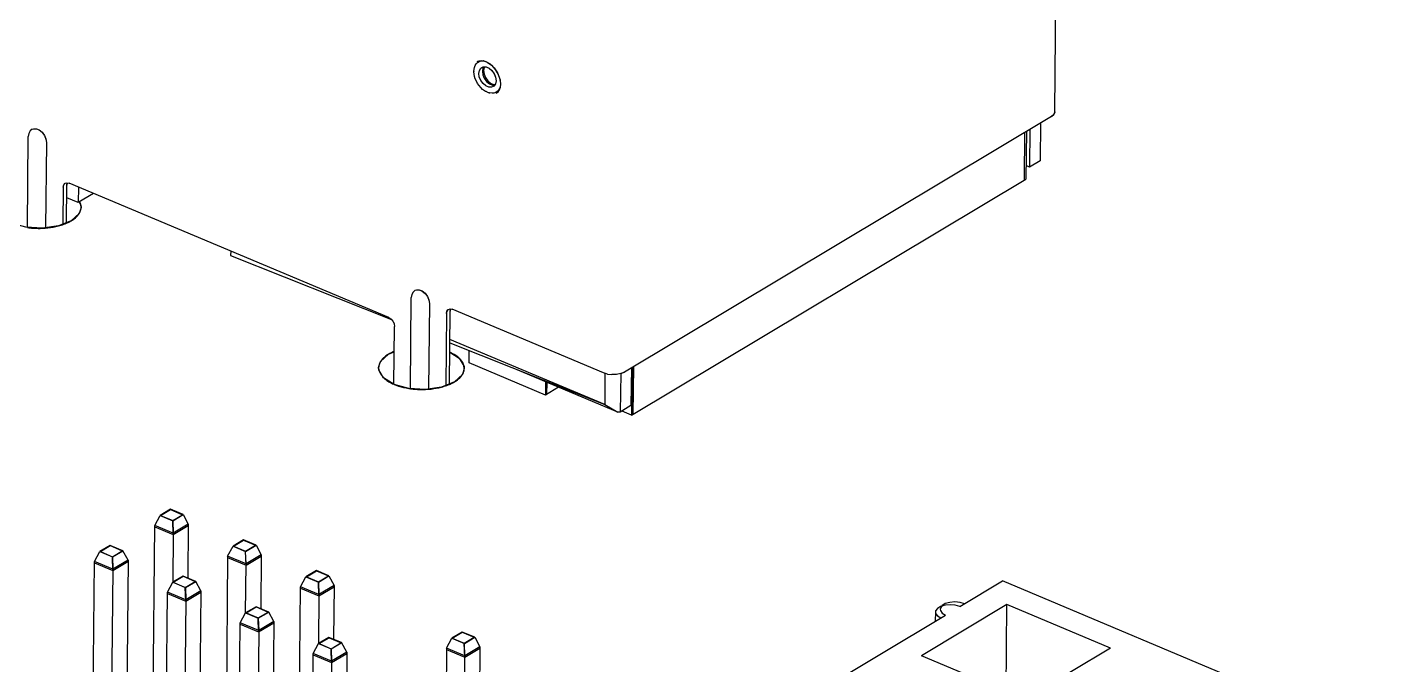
# Model space of a CAD drawing. Header units: millimetres. Extents: x 0 to 841, y 0 to 594.
# Drawn here: x 540.91 to 559.33, y 222.89 to 231.44 of the extents above; entities that cross this region are included whole.
import ezdxf

# ---------------------------------------------------------------- set-up
doc = ezdxf.new("R2010")
doc.units = ezdxf.units.MM
doc.header["$LTSCALE"] = 46.255
doc.layers.add('ASSEM_MEM', color=7, linetype='CONTINUOUS')

msp = doc.modelspace()

# ---------------------------------------------------------------- linework, layer by layer
at = {"layer": 'ASSEM_MEM', "color": 7, "linetype": 'CONTINUOUS'}
for p, q in [((554.706, 230.311), (554.818, 242.326)), ((546.951, 230.985), (546.977, 230.995)), ((546.951, 230.985), (546.962, 230.99)), ((546.957, 230.97), (546.978, 230.983)), ((546.962, 230.99), (547.013, 230.998)), ((546.977, 230.995), (547.03, 230.996)), ((547.013, 230.998), (547.068, 230.985)), ((547.026, 230.993), (547.047, 230.992)), ((547.03, 230.996), (547.087, 230.976)), ((546.908, 230.852), (546.908, 230.844)), ((546.981, 230.865), (547.001, 230.896)), ((547.001, 230.896), (547.012, 230.905)), ((547.001, 230.897), (547.012, 230.905)), ((547.012, 230.905), (547.032, 230.913)), ((547.012, 230.905), (547.033, 230.913)), ((547.028, 230.894), (547.021, 230.853)), ((547.041, 230.913), (547.028, 230.894)), ((547.032, 230.913), (547.07, 230.912)), ((547.033, 230.913), (547.071, 230.912)), ((547.045, 230.904), (547.037, 230.863)), ((547.037, 230.863), (547.044, 230.815)), ((547.05, 230.912), (547.045, 230.904)), ((547.07, 230.912), (547.111, 230.895)), ((547.071, 230.912), (547.111, 230.895)), ((547.111, 230.895), (547.148, 230.864)), ((547.111, 230.895), (547.149, 230.863)), ((547.148, 230.864), (547.179, 230.821)), ((547.179, 230.822), (547.198, 230.774)), ((547.179, 230.821), (547.198, 230.774)), ((547.156, 230.668), (547.185, 230.668)), ((547.177, 230.655), (547.166, 230.647)), ((547.177, 230.655), (547.166, 230.647)), ((547.171, 230.678), (547.192, 230.677)), ((547.197, 230.685), (547.177, 230.655)), ((547.198, 230.687), (547.179, 230.658)), ((547.205, 230.727), (547.197, 230.685)), ((547.198, 230.774), (547.205, 230.727)), ((547.252, 230.621), (547.238, 230.6)), ((547.256, 230.631), (547.252, 230.621)), ((547.114, 230.564), (547.123, 230.562)), ((547.201, 230.569), (547.176, 230.561)), ((554.661, 230.248), (548.927, 226.819)), ((554.692, 230.275), (554.661, 230.248)), ((554.661, 230.248), (554.692, 230.275)), ((554.706, 230.306), (554.692, 230.275)), ((554.692, 230.275), (554.703, 230.298)), ((554.706, 230.306), (554.706, 230.311)), ((554.706, 230.311), (554.706, 230.306)), ((540.976, 230.075), (540.996, 230.083)), ((554.372, 230.076), (554.367, 229.568)), ((554.515, 230.162), (554.511, 229.654)), ((540.914, 228.759), (540.926, 229.979)), ((541.168, 229.898), (541.158, 228.753)), ((554.299, 229.396), (554.305, 230.036)), ((554.324, 230.047), (554.318, 229.408)), ((554.367, 229.568), (554.32, 229.588)), ((554.511, 229.654), (554.367, 229.568)), ((541.421, 229.352), (541.443, 229.359)), ((541.421, 229.352), (541.444, 229.359)), ((541.438, 228.821), (541.443, 229.327)), ((541.443, 229.359), (541.473, 229.353)), ((541.449, 229.358), (541.443, 229.327)), ((541.444, 229.359), (541.473, 229.353)), ((545.766, 227.548), (541.473, 229.353)), ((549.024, 226.241), (554.318, 229.408)), ((541.395, 229.299), (541.39, 228.802)), ((541.596, 229.091), (541.441, 229.156)), ((541.598, 229.3), (541.596, 229.091)), ((541.802, 229.214), (541.596, 229.091)), ((543.643, 228.441), (543.642, 228.383)), ((543.642, 228.383), (545.802, 227.522)), ((546.117, 227.915), (546.137, 227.923)), ((546.056, 226.597), (546.067, 227.819)), ((546.31, 227.737), (546.299, 226.591)), ((546.566, 227.659), (546.589, 227.665)), ((546.566, 227.659), (546.589, 227.665)), ((546.594, 227.664), (546.588, 227.634)), ((546.589, 227.665), (546.618, 227.66)), ((546.589, 227.665), (546.618, 227.66)), ((545.766, 227.548), (545.795, 227.53)), ((545.795, 227.53), (545.82, 227.5)), ((545.82, 227.5), (545.837, 227.465)), ((546.54, 227.605), (546.532, 226.64)), ((546.579, 226.659), (546.588, 227.634)), ((548.646, 226.808), (546.618, 227.66)), ((545.835, 226.653), (545.842, 227.429)), ((545.837, 227.465), (545.842, 227.429)), ((546.584, 227.21), (548.663, 226.382)), ((548.663, 226.382), (546.585, 227.255)), ((546.845, 226.94), (546.846, 227.106)), ((547.868, 226.51), (546.845, 226.94)), ((548.838, 226.281), (547.489, 226.847)), ((548.699, 226.791), (548.646, 226.808)), ((548.667, 226.801), (548.663, 226.382)), ((548.699, 226.791), (548.76, 226.784)), ((548.823, 226.787), (548.76, 226.784)), ((548.881, 226.799), (548.823, 226.787)), ((548.878, 226.798), (548.873, 226.282)), ((548.927, 226.819), (548.88, 226.799)), ((548.881, 226.799), (548.927, 226.819)), ((549.021, 226.875), (549.016, 226.368)), ((549.03, 226.881), (549.024, 226.241)), ((549.049, 226.892), (549.043, 226.253)), ((545.835, 226.654), (545.837, 226.653)), ((546.035, 226.598), (546.056, 226.595)), ((547.87, 226.687), (547.868, 226.51)), ((548.043, 226.615), (547.868, 226.51)), ((547.887, 226.521), (547.889, 226.679)), ((548.663, 226.382), (548.838, 226.281)), ((548.873, 226.282), (548.838, 226.281)), ((549.016, 226.368), (548.873, 226.282)), ((549.024, 226.241), (548.896, 226.295)), ((542.835, 224.977), (542.695, 224.893)), ((542.702, 224.893), (542.836, 224.973)), ((543.004, 224.906), (542.835, 224.977)), ((542.836, 224.973), (542.997, 224.905)), ((542.864, 224.822), (543.004, 224.906)), ((542.864, 224.825), (542.997, 224.905)), ((542.999, 224.903), (542.997, 224.905)), ((543.004, 224.906), (543.074, 224.779)), ((542.6, 222.249), (542.623, 224.76)), ((542.623, 224.76), (542.695, 224.893)), ((542.87, 224.657), (542.623, 224.76)), ((542.623, 224.743), (542.87, 224.639)), ((542.695, 224.893), (542.864, 224.822)), ((542.702, 224.893), (542.864, 224.825)), ((542.87, 224.639), (542.864, 224.825)), ((542.864, 224.822), (542.87, 224.657)), ((543.074, 224.779), (542.87, 224.657)), ((542.87, 224.639), (543.073, 224.761)), ((543.074, 224.779), (543.067, 224.055)), ((542.87, 224.657), (542.864, 223.998)), ((543.814, 224.566), (543.674, 224.482)), ((543.681, 224.482), (543.814, 224.562)), ((543.983, 224.494), (543.814, 224.566)), ((543.814, 224.562), (543.976, 224.494)), ((541.814, 224.276), (541.886, 224.409)), ((542.026, 224.493), (541.886, 224.409)), ((541.886, 224.409), (542.055, 224.338)), ((541.893, 224.41), (542.026, 224.49)), ((541.893, 224.41), (542.055, 224.341)), ((542.195, 224.422), (542.026, 224.493)), ((542.026, 224.49), (542.188, 224.422)), ((542.055, 224.341), (542.188, 224.422)), ((542.055, 224.338), (542.195, 224.422)), ((542.19, 224.419), (542.188, 224.422)), ((542.265, 224.295), (542.195, 224.422)), ((543.602, 224.349), (543.579, 221.838)), ((543.602, 224.349), (543.674, 224.482)), ((543.849, 224.245), (543.602, 224.349)), ((543.674, 224.482), (543.843, 224.41)), ((543.681, 224.482), (543.843, 224.414)), ((543.843, 224.414), (543.976, 224.494)), ((543.843, 224.41), (543.983, 224.494)), ((543.849, 224.228), (543.843, 224.414)), ((543.849, 224.245), (543.843, 224.41)), ((544.053, 224.367), (543.849, 224.245)), ((543.849, 224.228), (544.052, 224.35)), ((543.978, 224.491), (543.976, 224.494)), ((543.983, 224.494), (544.053, 224.367)), ((544.053, 224.367), (544.046, 223.644)), ((541.791, 221.765), (541.814, 224.276)), ((542.061, 224.173), (541.814, 224.276)), ((541.814, 224.259), (542.061, 224.155)), ((542.061, 224.173), (542.037, 221.662)), ((542.061, 224.155), (542.055, 224.341)), ((542.055, 224.338), (542.061, 224.173)), ((542.265, 224.295), (542.061, 224.173)), ((542.061, 224.155), (542.264, 224.277)), ((542.265, 224.295), (542.241, 221.784)), ((543.602, 224.332), (543.849, 224.228)), ((543.843, 223.586), (543.849, 224.245)), ((542.793, 223.865), (542.865, 223.998)), ((543.005, 224.082), (542.865, 223.998)), ((542.865, 223.998), (543.034, 223.927)), ((542.872, 223.998), (543.005, 224.078)), ((542.872, 223.998), (543.033, 223.93)), ((543.174, 224.01), (543.005, 224.082)), ((543.005, 224.078), (543.167, 224.01)), ((543.033, 223.93), (543.167, 224.01)), ((543.034, 223.927), (543.174, 224.01)), ((543.169, 224.007), (543.167, 224.01)), ((543.243, 223.883), (543.174, 224.01)), ((544.581, 223.938), (544.653, 224.07)), ((544.793, 224.154), (544.653, 224.07)), ((544.653, 224.07), (544.822, 223.999)), ((544.66, 224.071), (544.793, 224.151)), ((544.66, 224.071), (544.821, 224.003)), ((544.962, 224.083), (544.793, 224.154)), ((544.793, 224.151), (544.955, 224.083)), ((544.821, 224.003), (544.955, 224.083)), ((544.827, 223.817), (544.821, 224.003)), ((544.822, 223.999), (544.962, 224.083)), ((544.822, 223.999), (544.828, 223.834)), ((544.957, 224.08), (544.955, 224.083)), ((544.962, 224.083), (545.031, 223.956)), ((553.43, 223.673), (554.003, 224.016)), ((573.889, 215.658), (554.003, 224.016)), ((542.77, 221.354), (542.793, 223.865)), ((543.04, 223.761), (542.793, 223.865)), ((542.793, 223.848), (543.039, 223.744)), ((543.039, 223.744), (543.033, 223.93)), ((543.034, 223.927), (543.04, 223.761)), ((543.039, 223.744), (543.243, 223.866)), ((543.243, 223.883), (543.04, 223.761)), ((543.243, 223.883), (543.22, 221.372)), ((544.558, 221.472), (544.581, 223.938)), ((544.828, 223.834), (544.581, 223.938)), ((544.581, 223.92), (544.827, 223.817)), ((544.828, 223.834), (544.821, 223.175)), ((544.827, 223.817), (545.031, 223.939)), ((545.031, 223.956), (544.828, 223.834)), ((545.031, 223.956), (545.025, 223.233)), ((543.04, 223.761), (543.016, 221.25)), ((543.984, 223.67), (543.843, 223.586)), ((543.85, 223.587), (543.984, 223.667)), ((544.153, 223.599), (543.984, 223.67)), ((543.984, 223.667), (544.146, 223.599)), ((554.063, 223.699), (552.916, 223.013)), ((553.105, 223.615), (553.102, 223.599)), ((553.233, 223.691), (553.173, 223.674)), ((553.434, 223.729), (553.365, 223.735)), ((553.493, 223.711), (553.434, 223.729)), ((554.052, 222.536), (554.063, 223.699)), ((555.451, 223.116), (554.063, 223.699)), ((543.753, 221.465), (543.772, 223.454)), ((543.772, 223.454), (543.843, 223.586)), ((544.019, 223.35), (543.772, 223.454)), ((543.772, 223.436), (544.018, 223.333)), ((543.843, 223.586), (544.013, 223.515)), ((543.85, 223.587), (544.012, 223.519)), ((544.012, 223.519), (544.146, 223.599)), ((544.018, 223.333), (544.012, 223.519)), ((544.013, 223.515), (544.153, 223.599)), ((544.013, 223.515), (544.019, 223.35)), ((544.018, 223.333), (544.222, 223.455)), ((544.222, 223.472), (544.019, 223.35)), ((544.148, 223.596), (544.146, 223.599)), ((544.222, 223.472), (544.153, 223.599)), ((544.222, 223.472), (544.205, 221.621)), ((550.945, 222.187), (553.238, 223.559)), ((553.102, 223.599), (553.101, 223.477)), ((544.019, 223.35), (544.002, 221.614)), ((544.962, 223.259), (544.822, 223.175)), ((544.829, 223.175), (544.963, 223.255)), ((545.132, 223.188), (544.962, 223.259)), ((544.963, 223.255), (545.125, 223.187)), ((546.539, 223.115), (546.61, 223.247)), ((546.75, 223.331), (546.61, 223.247)), ((546.61, 223.247), (546.78, 223.176)), ((546.617, 223.248), (546.751, 223.328)), ((546.617, 223.248), (546.779, 223.18)), ((546.92, 223.26), (546.75, 223.331)), ((546.751, 223.328), (546.913, 223.26)), ((546.779, 223.18), (546.913, 223.26)), ((546.78, 223.176), (546.92, 223.26)), ((546.914, 223.257), (546.913, 223.26)), ((546.92, 223.26), (546.989, 223.133)), ((544.751, 223.042), (544.822, 223.175)), ((544.822, 223.175), (544.992, 223.104)), ((544.829, 223.175), (544.991, 223.107)), ((544.991, 223.107), (545.125, 223.187)), ((544.997, 222.921), (544.991, 223.107)), ((544.992, 223.104), (545.132, 223.188)), ((544.992, 223.104), (544.997, 222.939)), ((545.201, 223.06), (544.997, 222.939)), ((545.126, 223.185), (545.125, 223.187)), ((545.201, 223.06), (545.132, 223.188)), ((545.201, 223.06), (545.183, 221.145)), ((546.539, 223.115), (546.516, 220.649)), ((546.785, 223.011), (546.539, 223.115)), ((546.539, 223.097), (546.785, 222.994)), ((546.785, 222.994), (546.779, 223.18)), ((546.785, 223.011), (546.78, 223.176)), ((546.989, 223.133), (546.785, 223.011)), ((546.785, 222.994), (546.989, 223.116)), ((546.989, 223.133), (546.966, 220.622)), ((555.451, 223.116), (554.304, 222.43)), ((544.735, 221.398), (544.751, 223.042)), ((544.997, 222.939), (544.751, 223.042)), ((544.751, 223.025), (544.997, 222.921)), ((544.997, 222.939), (544.982, 221.294)), ((544.997, 222.921), (545.201, 223.043)), ((546.762, 220.546), (546.785, 223.011)), ((554.304, 222.43), (552.916, 223.013))]:
    msp.add_line(p, q, dxfattribs=at)
for points in [[(546.978, 230.983), (546.993, 230.988), (547.009, 230.992), (547.026, 230.993)], [(547.068, 230.985), (547.126, 230.951), (547.179, 230.899), (547.223, 230.834), (547.252, 230.762)], [(547.087, 230.976), (547.144, 230.936), (547.194, 230.879), (547.234, 230.811), (547.258, 230.739), (547.264, 230.671), (547.253, 230.612), (547.225, 230.568), (547.208, 230.556)], [(546.908, 230.852), (546.91, 230.88), (546.916, 230.906), (546.925, 230.93)], [(546.926, 230.754), (546.917, 230.785), (546.911, 230.815), (546.908, 230.844)], [(546.925, 230.93), (546.94, 230.952), (546.957, 230.97)], [(546.973, 230.825), (546.981, 230.866), (547.001, 230.897)], [(546.999, 230.73), (546.98, 230.777), (546.973, 230.825)], [(547.021, 230.853), (547.028, 230.807), (547.047, 230.759), (547.078, 230.717), (547.116, 230.685), (547.156, 230.668)], [(547.044, 230.815), (547.064, 230.768), (547.094, 230.726), (547.131, 230.695), (547.171, 230.678)], [(546.977, 230.661), (546.958, 230.689), (546.941, 230.72), (546.926, 230.754)], [(547.052, 230.592), (547.025, 230.611), (547, 230.634), (546.977, 230.661)], [(547.166, 230.647), (547.146, 230.639), (547.108, 230.64), (547.068, 230.657), (547.03, 230.688), (546.999, 230.73), (546.98, 230.778)], [(547.166, 230.647), (547.145, 230.639), (547.107, 230.64), (547.067, 230.657), (547.03, 230.689)], [(547.252, 230.762), (547.264, 230.692), (547.258, 230.63), (547.235, 230.58), (547.208, 230.556)], [(547.064, 230.584), (547.06, 230.587), (547.056, 230.589), (547.052, 230.592)], [(547.087, 230.572), (547.079, 230.576), (547.072, 230.58), (547.064, 230.584)], [(547.114, 230.564), (547.105, 230.566), (547.096, 230.569), (547.087, 230.572)], [(547.176, 230.561), (547.151, 230.559), (547.123, 230.562)], [(547.238, 230.6), (547.221, 230.582), (547.201, 230.569)], [(540.976, 230.075), (540.95, 230.053), (540.932, 230.02), (540.926, 229.979)], [(540.996, 230.083), (541.034, 230.083), (541.074, 230.066), (541.112, 230.034), (541.143, 229.992), (541.162, 229.944), (541.168, 229.898)], [(541.034, 230.083), (541.074, 230.066), (541.111, 230.035), (541.142, 229.994), (541.162, 229.946), (541.168, 229.898)], [(541.395, 229.299), (541.401, 229.329), (541.418, 229.35), (541.421, 229.352)], [(541.395, 229.299), (541.401, 229.329), (541.418, 229.35)], [(541.443, 229.327), (541.449, 229.357), (541.449, 229.358)], [(541.635, 229.028), (541.61, 228.946), (541.503, 228.848)], [(541.608, 229.098), (541.633, 229.057), (541.635, 229.028)], [(541.61, 228.946), (541.617, 228.958), (541.623, 228.972), (541.628, 228.986), (541.632, 229), (541.634, 229.014), (541.635, 229.028)], [(541.635, 229.028), (541.635, 229.04), (541.633, 229.053), (541.631, 229.065), (541.627, 229.078), (541.623, 229.09), (541.616, 229.103)], [(541.115, 228.747), (540.891, 228.76), (540.694, 228.815)], [(541.503, 228.848), (541.33, 228.778), (541.115, 228.747)], [(541.115, 228.747), (541.151, 228.749), (541.188, 228.753), (541.225, 228.757), (541.259, 228.763), (541.295, 228.77), (541.33, 228.778)], [(541.33, 228.778), (541.347, 228.783), (541.366, 228.788), (541.385, 228.794), (541.403, 228.801), (541.42, 228.807), (541.438, 228.815)], [(541.438, 228.815), (541.449, 228.819), (541.46, 228.825), (541.472, 228.83), (541.483, 228.836), (541.493, 228.842), (541.504, 228.848)], [(541.504, 228.848), (541.506, 228.849), (541.51, 228.852), (541.514, 228.854), (541.518, 228.856), (541.521, 228.859), (541.526, 228.862)], [(541.526, 228.862), (541.543, 228.874), (541.559, 228.888), (541.574, 228.902), (541.588, 228.916), (541.599, 228.93), (541.61, 228.946)], [(540.914, 228.757), (540.932, 228.755), (540.952, 228.752), (540.971, 228.75), (540.991, 228.749), (541.011, 228.748), (541.031, 228.747)], [(541.031, 228.747), (541.043, 228.747), (541.057, 228.746), (541.071, 228.746), (541.085, 228.746), (541.099, 228.747), (541.115, 228.747)], [(546.117, 227.915), (546.091, 227.892), (546.074, 227.859), (546.067, 227.819)], [(546.137, 227.923), (546.175, 227.922), (546.215, 227.905), (546.253, 227.874), (546.284, 227.831), (546.303, 227.783), (546.31, 227.737)], [(546.175, 227.922), (546.215, 227.906), (546.252, 227.875), (546.283, 227.833), (546.303, 227.785), (546.31, 227.737)], [(546.588, 227.634), (546.594, 227.664), (546.594, 227.664)], [(545.766, 227.548), (545.796, 227.529), (545.802, 227.522)], [(545.822, 227.497), (545.837, 227.464), (545.842, 227.429)], [(546.54, 227.605), (546.547, 227.636), (546.564, 227.657), (546.566, 227.659)], [(546.54, 227.605), (546.546, 227.636), (546.564, 227.657)], [(545.839, 227.097), (545.778, 227.069), (545.726, 227.036), (545.685, 227), (545.654, 226.961), (545.635, 226.92), (545.629, 226.877)], [(545.629, 226.878), (545.654, 226.96), (545.76, 227.059), (545.839, 227.09)], [(546.778, 226.866), (546.773, 226.906), (546.757, 226.947), (546.729, 226.986), (546.69, 227.022), (546.641, 227.056), (546.583, 227.086)], [(546.583, 227.083), (546.712, 227.003), (546.776, 226.895), (546.778, 226.867)], [(545.837, 226.653), (545.695, 226.741), (545.631, 226.849), (545.629, 226.878)], [(545.629, 226.877), (545.629, 226.873), (545.629, 226.868), (545.629, 226.863), (545.63, 226.858), (545.63, 226.854), (545.631, 226.849)], [(545.631, 226.849), (545.636, 226.831), (545.643, 226.812), (545.653, 226.794), (545.665, 226.775), (545.679, 226.759), (545.696, 226.741)], [(545.696, 226.741), (545.701, 226.736), (545.708, 226.729), (545.716, 226.723), (545.722, 226.718), (545.73, 226.712), (545.738, 226.706)], [(546.778, 226.867), (546.753, 226.784), (546.647, 226.686)], [(546.669, 226.7), (546.686, 226.712), (546.703, 226.726), (546.718, 226.74), (546.731, 226.754), (546.742, 226.768), (546.753, 226.784)], [(546.753, 226.784), (546.76, 226.797), (546.767, 226.81), (546.772, 226.824), (546.775, 226.838), (546.778, 226.852), (546.778, 226.866)], [(545.738, 226.706), (545.752, 226.697), (545.767, 226.688), (545.783, 226.679), (545.8, 226.67), (545.816, 226.662), (545.835, 226.654)], [(545.837, 226.653), (545.866, 226.642), (545.897, 226.631), (545.93, 226.621), (545.964, 226.612), (546, 226.605), (546.035, 226.598)], [(546.258, 226.586), (546.035, 226.599), (545.837, 226.653)], [(546.056, 226.595), (546.073, 226.593), (546.093, 226.591), (546.112, 226.589), (546.132, 226.587), (546.152, 226.586), (546.172, 226.585)], [(546.172, 226.585), (546.186, 226.585), (546.2, 226.585), (546.214, 226.585), (546.228, 226.585), (546.243, 226.585), (546.258, 226.586)], [(546.647, 226.686), (546.473, 226.616), (546.258, 226.586)], [(546.258, 226.586), (546.294, 226.588), (546.332, 226.591), (546.368, 226.596), (546.403, 226.601), (546.438, 226.608), (546.473, 226.616)], [(546.473, 226.616), (546.491, 226.621), (546.51, 226.627), (546.528, 226.633), (546.544, 226.638), (546.562, 226.645), (546.579, 226.652)], [(546.579, 226.652), (546.591, 226.657), (546.603, 226.663), (546.614, 226.668), (546.625, 226.674), (546.636, 226.68), (546.647, 226.686)], [(546.647, 226.686), (546.65, 226.688), (546.653, 226.69), (546.657, 226.692), (546.661, 226.695), (546.664, 226.697), (546.669, 226.7)], [(553.173, 223.674), (553.129, 223.648), (553.105, 223.615)], [(553.192, 223.685), (553.169, 223.653), (553.166, 223.637)], [(553.166, 223.637), (553.169, 223.618), (553.194, 223.585), (553.238, 223.559)], [(553.365, 223.735), (553.297, 223.729), (553.236, 223.712), (553.192, 223.685)], [(553.43, 223.673), (553.369, 223.691), (553.3, 223.697), (553.233, 223.691)], [(553.102, 223.599), (553.105, 223.581), (553.129, 223.548), (553.175, 223.521)]]:
    msp.add_lwpolyline(points, dxfattribs=at)

doc.saveas('drawing.dxf')
